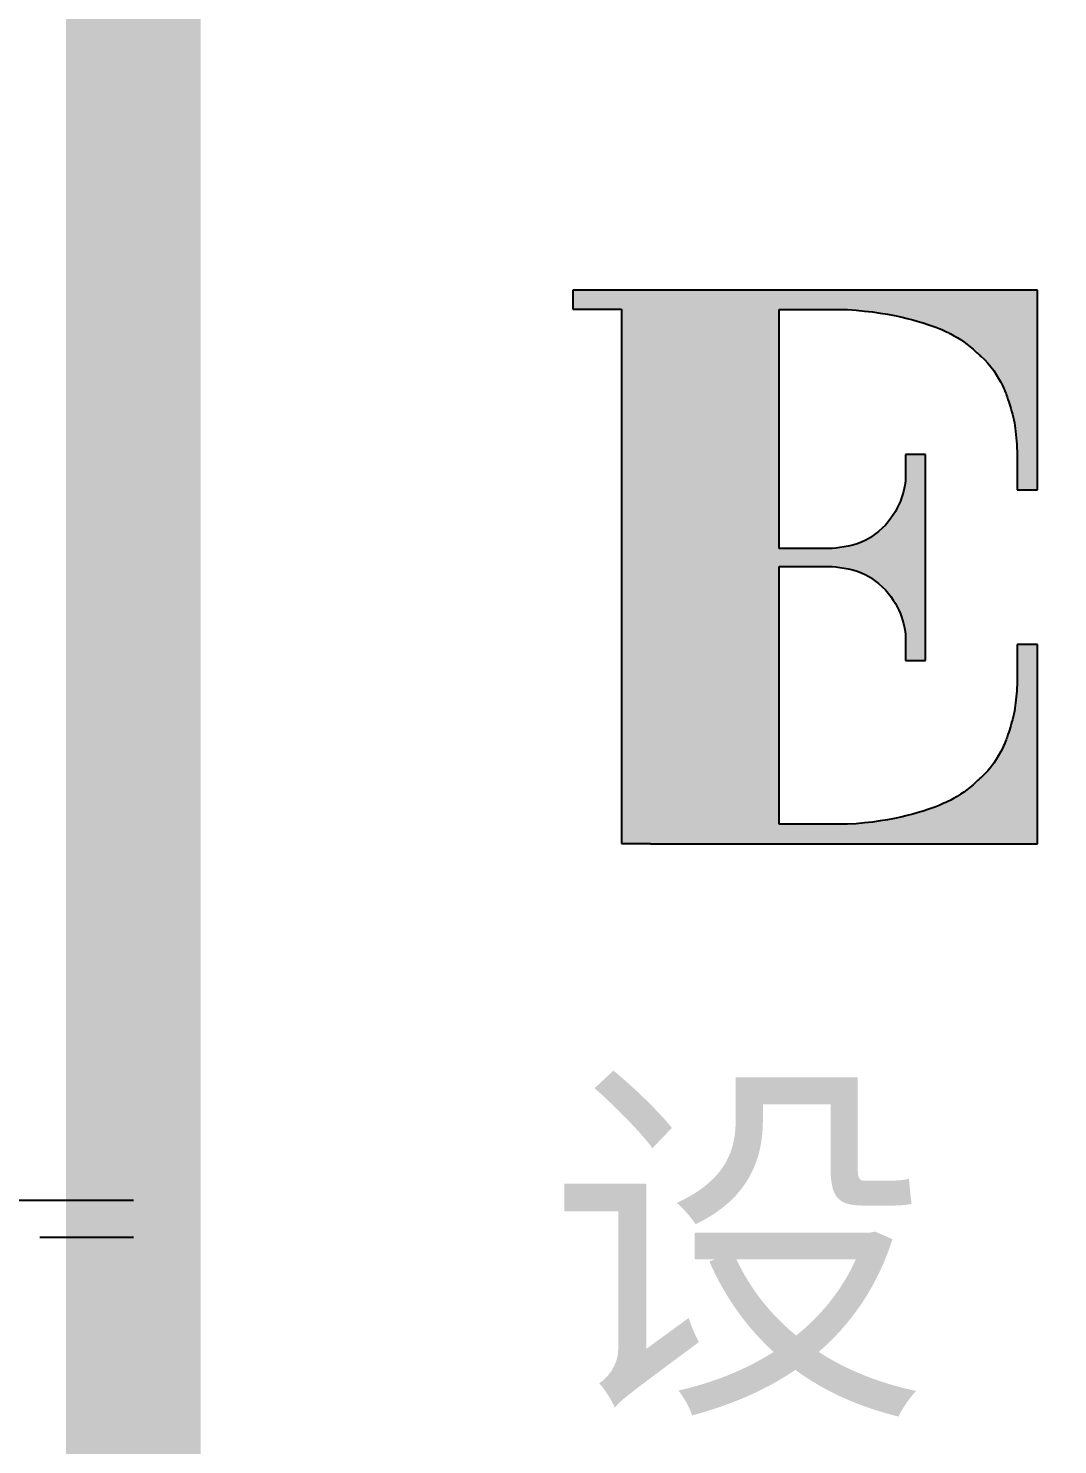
# Model space of a CAD drawing. Extents: x -8792 to 174344, y -43961 to 62816.
# Drawn here: x 99085.1 to 99222.8, y -8624.5 to -8435 of the extents above; entities that cross this region are included whole.
import ezdxf
from ezdxf.enums import TextEntityAlignment as Align
from ezdxf.xclip import XClip

# ---------------------------------------------------------------- set-up
doc = ezdxf.new("R2010")
doc.units = 0
doc.header["$LTSCALE"] = 50
doc.header["$XCLIPFRAME"] = 0
for name, pattern in [('DASH', [0.35, 0.25, -0.1]), ('DOT2', [0.125, 0, -0.125]), ('HIDDEN', [0.375, 0.25, -0.125])]:
    doc.linetypes.add(name, pattern=pattern)
for name, color, linetype in [('#虚线', 8, 'HIDDEN'), ('2017_11-sheet-LOGO$0$C-SHET-TTLB', 11, 'Continuous'), ('2017_11-sheet-R$0$C-SHET-TTLB', 11, 'Continuous'), ('A-FLOR-OTLN', 4, 'DOT2'), ('C-SHET-SHBD', 11, 'Continuous'), ('C-SHET-TTLB', 11, 'Continuous'), ('WA', 34, 'Continuous'), ('吊顶', 7, 'Continuous'), ('通-图框-文字', 4, 'Continuous')]:
    doc.layers.add(name, color=color, linetype=linetype)
doc.styles.add('2017_11-sheet-LOGO$0$黑体', font='')
doc.styles.add('XD-2008', font='xd-hzs.shx', dxfattribs={"width": 0.7, "bigfont": 'xd-hztxt.shx'})
doc.styles.add('XD2008', font='@1romans.shx', dxfattribs={"width": 0.7, "bigfont": '!hztxt.shx'})
doc.styles.get('2017_11-sheet-LOGO$0$黑体').set_extended_font_data('SimHei')

# ---------------------------------------------------------------- blocks, each defined once
blk = doc.blocks.new('A$Cbd8d7c8c')
at = {"layer": 'A-FLOR-OTLN', "color": 8}
blk.add_lwpolyline([(-22721.25, -15689.87), (-43719.42, -33393.16, 0.413756), (-43991.61, -36560.98, 0.189672), (122158.17, -126683.04, 0.414786), (124666.02, -124719.49), (133885.17, -48361.88, 0.379931), (116453.25, -23207.95, 0.236452)], format="xyb", dxfattribs=at)
at = {"layer": '吊顶', "const_width": 3}
blk.add_lwpolyline([(36525.16, -42886.24, 0.056654), (31389.8, -41079.32), (30859.09, -40957.78, -0.112536), (21289.45, -36343.72, -0.028917), (3039.01, -19971.01, 0.413532), (-633.62, -19953.38), (-31397.94, -50352.84, 0.414781), (-31416.33, -54033.31, 0.170492), (123964.28, -129414.71, 0.412564), (126841.18, -127143.22), (136317.5, -48655.55, 1.269195), (87076.8, -54393.32)], format="xyb", dxfattribs=at)
blk = doc.blocks.new('A$C72e0b4f3')
at = {"layer": '#虚线', "color": 8, "linetype": 'DASH'}
blk.add_line((5799.46, 340), (-1535.78, 340), dxfattribs=at)
at = {"layer": 'WA'}
blk.add_lwpolyline([(-1535.78, 345), (5799.46, 345), (5799.46, 185), (-1535.78, 185)], dxfattribs=at)
blk = doc.blocks.new('华东院_土建2018EcadiA3_2022_02-sheet-LOGO', base_point=(415.294, 161.488))
at = {"layer": '2017_11-sheet-LOGO$0$C-SHET-TTLB'}
h = blk.add_hatch(color=256, dxfattribs=at)
h.dxf.hatch_style = 2
edge = h.paths.add_edge_path()
edge.add_spline(control_points=[(343.92, 176.734), (343.92, 176.734), (343.92, 176.563), (343.92, 176.563), (343.92, 176.563), (344.352, 176.563), (344.352, 176.563), (344.352, 176.563), (344.352, 175.639), (344.352, 175.639), (344.352, 175.639), (344.352, 172.887), (344.352, 172.887), (344.352, 172.887), (344.352, 171.797), (344.352, 171.797), (344.352, 171.797), (344.612, 171.797), (344.612, 171.797), (344.612, 171.797), (344.612, 171.793), (344.612, 171.793), (344.612, 171.793), (345.765, 171.793), (345.765, 171.793), (345.765, 171.793), (348.061, 171.793), (348.061, 171.793), (348.061, 171.793), (348.061, 173.573), (348.061, 173.573), (348.061, 173.573), (347.882, 173.573), (347.882, 173.573), (347.882, 173.573), (347.882, 173.329), (347.882, 173.329), (347.882, 173.329), (347.881, 173.329), (347.881, 173.329), (347.881, 173.329), (347.881, 173.271), (347.881, 173.271), (347.881, 173.271), (347.881, 173.271), (347.881, 173.271), (347.881, 173.193), (347.875, 173.12), (347.866, 173.053), (347.862, 172.987), (347.845, 172.916), (347.824, 172.85), (347.817, 172.823), (347.809, 172.795), (347.799, 172.77), (347.794, 172.752), (347.789, 172.737), (347.782, 172.721), (347.773, 172.695), (347.763, 172.672), (347.752, 172.651), (347.709, 172.559), (347.646, 172.463), (347.556, 172.384), (347.553, 172.381), (347.55, 172.379), (347.547, 172.376), (347.536, 172.366), (347.526, 172.355), (347.514, 172.345), (347.445, 172.281), (347.367, 172.227), (347.283, 172.181), (347.283, 172.181), (347.28, 172.18), (347.276, 172.176), (347.273, 172.175), (347.271, 172.175), (347.269, 172.174), (347.256, 172.168), (347.236, 172.159), (347.21, 172.148), (347.082, 172.093), (346.79, 171.991), (346.368, 171.968), (346.368, 171.968), (345.765, 171.968), (345.765, 171.968), (345.765, 171.968), (345.76, 171.968), (345.76, 171.968), (345.76, 171.968), (345.76, 173.154), (345.76, 173.154), (345.76, 173.154), (345.76, 173.154), (345.76, 173.154), (345.76, 173.154), (345.76, 174.267), (345.76, 174.267), (345.76, 174.267), (346.231, 174.267), (346.231, 174.267), (346.316, 174.261), (346.431, 174.244), (346.531, 174.193), (346.759, 174.067), (346.844, 173.874), (346.874, 173.734), (346.876, 173.724), (346.878, 173.715), (346.879, 173.706), (346.884, 173.679), (346.886, 173.645), (346.886, 173.637), (346.886, 173.637), (346.886, 173.428), (346.886, 173.428), (346.886, 173.428), (347.003, 173.428), (347.003, 173.428), (347.003, 173.428), (347.003, 173.429), (347.003, 173.429), (347.003, 173.429), (347.063, 173.429), (347.063, 173.429), (347.063, 173.429), (347.063, 174.348), (347.063, 174.348), (347.063, 174.348), (347.063, 174.349), (347.063, 174.349), (347.063, 174.349), (347.063, 175.267), (347.063, 175.267), (347.063, 175.267), (347.003, 175.267), (347.003, 175.267), (347.003, 175.267), (347.003, 175.268), (347.003, 175.268), (347.003, 175.268), (346.886, 175.268), (346.886, 175.268), (346.886, 175.268), (346.886, 175.06), (346.886, 175.06), (346.886, 175.051), (346.884, 175.017), (346.879, 174.991), (346.878, 174.982), (346.876, 174.973), (346.874, 174.963), (346.844, 174.824), (346.759, 174.63), (346.531, 174.503), (346.431, 174.453), (346.316, 174.436), (346.231, 174.429), (346.231, 174.429), (345.76, 174.429), (345.76, 174.429), (345.76, 174.429), (345.76, 175.353), (345.76, 175.353), (345.76, 175.353), (345.76, 175.353), (345.76, 175.353), (345.76, 175.353), (345.76, 176.559), (345.76, 176.559), (345.76, 176.559), (345.761, 176.559), (345.761, 176.559), (345.761, 176.559), (345.761, 176.559), (345.761, 176.559), (345.761, 176.559), (346.203, 176.559), (346.203, 176.559), (346.203, 176.559), (346.368, 176.559), (346.368, 176.559), (346.79, 176.536), (347.082, 176.434), (347.21, 176.381), (347.236, 176.369), (347.256, 176.36), (347.269, 176.354), (347.271, 176.353), (347.273, 176.352), (347.276, 176.35), (347.28, 176.347), (347.283, 176.346), (347.283, 176.346), (347.367, 176.302), (347.445, 176.246), (347.514, 176.183), (347.526, 176.172), (347.536, 176.162), (347.547, 176.152), (347.55, 176.149), (347.553, 176.146), (347.556, 176.144), (347.646, 176.065), (347.709, 175.968), (347.752, 175.877), (347.763, 175.855), (347.773, 175.832), (347.782, 175.807), (347.789, 175.791), (347.794, 175.775), (347.799, 175.757), (347.809, 175.731), (347.817, 175.704), (347.824, 175.677), (347.845, 175.611), (347.862, 175.541), (347.866, 175.474), (347.876, 175.4), (347.882, 175.318), (347.881, 175.229), (347.881, 175.229), (347.881, 175.229), (347.881, 175.229), (347.881, 175.229), (347.881, 175.198), (347.881, 175.198), (347.881, 175.198), (347.882, 175.198), (347.882, 175.198), (347.882, 175.198), (347.882, 174.953), (347.882, 174.953), (347.882, 174.953), (348.061, 174.953), (348.061, 174.953), (348.061, 174.953), (348.061, 176.734), (348.061, 176.734), (348.061, 176.734), (345.761, 176.734), (345.761, 176.734), (345.761, 176.734), (343.92, 176.734), (343.92, 176.734)], knot_values=[0, 0, 0, 0, 1, 1, 1, 2, 2, 2, 3, 3, 3, 4, 4, 4, 5, 5, 5, 6, 6, 6, 7, 7, 7, 8, 8, 8, 9, 9, 9, 10, 10, 10, 11, 11, 11, 12, 12, 12, 13, 13, 13, 14, 14, 14, 15, 15, 15, 16, 16, 16, 17, 17, 17, 18, 18, 18, 19, 19, 19, 20, 20, 20, 21, 21, 21, 22, 22, 22, 23, 23, 23, 24, 24, 24, 25, 25, 25, 26, 26, 26, 27, 27, 27, 28, 28, 28, 29, 29, 29, 30, 30, 30, 31, 31, 31, 32, 32, 32, 33, 33, 33, 34, 34, 34, 35, 35, 35, 36, 36, 36, 37, 37, 37, 38, 38, 38, 39, 39, 39, 40, 40, 40, 41, 41, 41, 42, 42, 42, 43, 43, 43, 44, 44, 44, 45, 45, 45, 46, 46, 46, 47, 47, 47, 48, 48, 48, 49, 49, 49, 50, 50, 50, 51, 51, 51, 52, 52, 52, 53, 53, 53, 54, 54, 54, 55, 55, 55, 56, 56, 56, 57, 57, 57, 58, 58, 58, 59, 59, 59, 60, 60, 60, 61, 61, 61, 62, 62, 62, 63, 63, 63, 64, 64, 64, 65, 65, 65, 66, 66, 66, 67, 67, 67, 68, 68, 68, 69, 69, 69, 70, 70, 70, 71, 71, 71, 72, 72, 72, 73, 73, 73, 74, 74, 74, 75, 75, 75, 76, 76, 76, 77, 77, 77, 78, 78, 78, 79, 79, 79, 80, 80, 80, 81, 81, 81, 82, 82, 82, 82], degree=3, periodic=0)
for points in [[(343.92, 176.734), (343.92, 176.734), (343.92, 176.563), (343.92, 176.563)], [(345.761, 176.734), (345.761, 176.734), (343.92, 176.734), (343.92, 176.734)], [(348.061, 176.734), (348.061, 176.734), (345.761, 176.734), (345.761, 176.734)], [(348.061, 174.953), (348.061, 174.953), (348.061, 176.734), (348.061, 176.734)], [(343.92, 176.563), (343.92, 176.563), (344.352, 176.563), (344.352, 176.563)], [(344.352, 176.563), (344.352, 176.563), (344.352, 175.639), (344.352, 175.639)], [(345.76, 175.353), (345.76, 175.353), (345.76, 176.559), (345.76, 176.559)], [(345.76, 176.559), (345.76, 176.559), (345.761, 176.559), (345.761, 176.559)], [(345.761, 176.559), (345.761, 176.559), (345.761, 176.559), (345.761, 176.559)], [(345.761, 176.559), (345.761, 176.559), (346.203, 176.559), (346.203, 176.559)], [(346.203, 176.559), (346.203, 176.559), (346.368, 176.559), (346.368, 176.559)], [(346.368, 176.559), (346.79, 176.536), (347.082, 176.434), (347.21, 176.381)], [(347.21, 176.381), (347.236, 176.369), (347.256, 176.36), (347.269, 176.354)], [(347.269, 176.354), (347.271, 176.353), (347.273, 176.352), (347.276, 176.35)], [(347.276, 176.35), (347.28, 176.347), (347.283, 176.346), (347.283, 176.346)], [(347.283, 176.346), (347.367, 176.302), (347.445, 176.246), (347.514, 176.183)], [(347.514, 176.183), (347.526, 176.172), (347.536, 176.162), (347.547, 176.152)], [(347.547, 176.152), (347.55, 176.149), (347.553, 176.146), (347.556, 176.144)], [(347.556, 176.144), (347.646, 176.065), (347.709, 175.968), (347.752, 175.877)], [(347.752, 175.877), (347.763, 175.855), (347.773, 175.832), (347.782, 175.807)], [(347.782, 175.807), (347.789, 175.791), (347.794, 175.775), (347.799, 175.757)], [(347.799, 175.757), (347.809, 175.731), (347.817, 175.704), (347.824, 175.677)], [(344.352, 175.639), (344.352, 175.639), (344.352, 172.887), (344.352, 172.887)], [(347.824, 175.677), (347.845, 175.611), (347.862, 175.541), (347.866, 175.474)], [(347.866, 175.474), (347.876, 175.4), (347.882, 175.318), (347.881, 175.229)], [(345.76, 174.429), (345.76, 174.429), (345.76, 175.353), (345.76, 175.353)], [(345.76, 175.353), (345.76, 175.353), (345.76, 175.353), (345.76, 175.353)], [(347.003, 175.268), (347.003, 175.268), (346.886, 175.268), (346.886, 175.268)], [(346.886, 175.268), (346.886, 175.268), (346.886, 175.06), (346.886, 175.06)], [(347.003, 175.267), (347.003, 175.267), (347.003, 175.268), (347.003, 175.268)], [(347.063, 175.267), (347.063, 175.267), (347.003, 175.267), (347.003, 175.267)], [(347.063, 174.349), (347.063, 174.349), (347.063, 175.267), (347.063, 175.267)], [(347.881, 175.229), (347.881, 175.229), (347.881, 175.229), (347.881, 175.229)], [(347.881, 175.229), (347.881, 175.229), (347.881, 175.198), (347.881, 175.198)], [(347.881, 175.198), (347.881, 175.198), (347.882, 175.198), (347.882, 175.198)], [(347.882, 175.198), (347.882, 175.198), (347.882, 174.953), (347.882, 174.953)], [(346.879, 174.991), (346.878, 174.982), (346.876, 174.973), (346.874, 174.963)], [(346.886, 175.06), (346.886, 175.051), (346.884, 175.017), (346.879, 174.991)], [(346.874, 174.963), (346.844, 174.824), (346.759, 174.63), (346.531, 174.503)], [(347.882, 174.953), (347.882, 174.953), (348.061, 174.953), (348.061, 174.953)], [(346.531, 174.503), (346.431, 174.453), (346.316, 174.436), (346.231, 174.429)], [(346.231, 174.429), (346.231, 174.429), (345.76, 174.429), (345.76, 174.429)], [(345.76, 173.154), (345.76, 173.154), (345.76, 174.267), (345.76, 174.267)], [(345.76, 174.267), (345.76, 174.267), (346.231, 174.267), (346.231, 174.267)], [(346.231, 174.267), (346.316, 174.261), (346.431, 174.244), (346.531, 174.193)], [(347.063, 174.348), (347.063, 174.348), (347.063, 174.349), (347.063, 174.349)], [(347.063, 173.429), (347.063, 173.429), (347.063, 174.348), (347.063, 174.348)], [(346.531, 174.193), (346.759, 174.067), (346.844, 173.874), (346.874, 173.734)], [(346.874, 173.734), (346.876, 173.724), (346.878, 173.715), (346.879, 173.706)], [(346.879, 173.706), (346.884, 173.679), (346.886, 173.645), (346.886, 173.637)], [(346.886, 173.637), (346.886, 173.637), (346.886, 173.428), (346.886, 173.428)], [(348.061, 173.573), (348.061, 173.573), (347.882, 173.573), (347.882, 173.573)], [(347.882, 173.573), (347.882, 173.573), (347.882, 173.329), (347.882, 173.329)], [(348.061, 171.793), (348.061, 171.793), (348.061, 173.573), (348.061, 173.573)], [(346.886, 173.428), (346.886, 173.428), (347.003, 173.428), (347.003, 173.428)], [(347.003, 173.428), (347.003, 173.428), (347.003, 173.429), (347.003, 173.429)], [(347.003, 173.429), (347.003, 173.429), (347.063, 173.429), (347.063, 173.429)], [(347.881, 173.271), (347.881, 173.193), (347.875, 173.12), (347.866, 173.053)], [(347.882, 173.329), (347.882, 173.329), (347.881, 173.329), (347.881, 173.329)], [(347.881, 173.329), (347.881, 173.329), (347.881, 173.271), (347.881, 173.271)], [(347.881, 173.271), (347.881, 173.271), (347.881, 173.271), (347.881, 173.271)], [(345.76, 171.968), (345.76, 171.968), (345.76, 173.154), (345.76, 173.154)], [(345.76, 173.154), (345.76, 173.154), (345.76, 173.154), (345.76, 173.154)], [(347.866, 173.053), (347.862, 172.987), (347.845, 172.916), (347.824, 172.85)], [(344.352, 172.887), (344.352, 172.887), (344.352, 171.797), (344.352, 171.797)], [(347.824, 172.85), (347.817, 172.823), (347.809, 172.795), (347.799, 172.77)], [(347.782, 172.721), (347.773, 172.695), (347.763, 172.672), (347.752, 172.651)], [(347.799, 172.77), (347.794, 172.752), (347.789, 172.737), (347.782, 172.721)], [(347.752, 172.651), (347.709, 172.559), (347.646, 172.463), (347.556, 172.384)], [(347.514, 172.345), (347.445, 172.281), (347.367, 172.227), (347.283, 172.181)], [(347.547, 172.376), (347.536, 172.366), (347.526, 172.355), (347.514, 172.345)], [(347.556, 172.384), (347.553, 172.381), (347.55, 172.379), (347.547, 172.376)], [(347.21, 172.148), (347.082, 172.093), (346.79, 171.991), (346.368, 171.968)], [(347.269, 172.174), (347.256, 172.168), (347.236, 172.159), (347.21, 172.148)], [(347.276, 172.176), (347.273, 172.175), (347.271, 172.175), (347.269, 172.174)], [(347.283, 172.181), (347.283, 172.181), (347.28, 172.18), (347.276, 172.176)], [(345.765, 171.968), (345.765, 171.968), (345.76, 171.968), (345.76, 171.968)], [(346.368, 171.968), (346.368, 171.968), (345.765, 171.968), (345.765, 171.968)], [(344.352, 171.797), (344.352, 171.797), (344.612, 171.797), (344.612, 171.797)], [(344.612, 171.797), (344.612, 171.797), (344.612, 171.793), (344.612, 171.793)], [(344.612, 171.793), (344.612, 171.793), (345.765, 171.793), (345.765, 171.793)], [(345.765, 171.793), (345.765, 171.793), (348.061, 171.793), (348.061, 171.793)]]:
    blk.add_open_spline(points, degree=3, dxfattribs=at)
at = {"layer": '2017_11-sheet-LOGO$0$C-SHET-TTLB', "style": '2017_11-sheet-LOGO$0$黑体'}
blk.add_text('设', height=2.5, dxfattribs=at).set_placement((343.697, 166.968))
blk = doc.blocks.new('华东院_土建2018EcadiA3_2021_06-sheet-R', base_point=(415, 5))
at = {"layer": '2017_11-sheet-R$0$C-SHET-TTLB'}
blk.add_blockref('华东院_土建2018EcadiA3_2022_02-sheet-LOGO', (415.294, 161.488), dxfattribs=at)
blk = doc.blocks.new('A$Ce60f285c')
at = {"layer": 'C-SHET-TTLB'}
blk.add_lwpolyline([(345, 297, 1.2, 1.2, 0), (345, 10.011, 0.9, 0.9, 0)], format="xyseb", dxfattribs=at)
blk.add_blockref('华东院_土建2018EcadiA3_2021_06-sheet-R', (420, 10), dxfattribs=at)
at = {"layer": 'C-SHET-SHBD', "style": 'XD2008', "width": 0.7}
for tag, p in [('审定人', (345.736, 128.403)), ('设总', (345.736, 118.195)), ('审核人', (345.736, 107.963)), ('专业负责人', (345.736, 97.755)), ('校对人', (345.736, 87.546)), ('设计人', (345.736, 77.639))]:
    blk.add_attdef(tag, p, '', height=2.8, dxfattribs=at)
for tag, p in [('阶段', (404.414, 27.046)), ('工程编号', (368.416, 27.046)), ('专业', (404.414, 19.691))]:
    blk.add_attdef(tag, text='', height=3.5, dxfattribs=at).set_placement(p, align=Align.MIDDLE_CENTER)
at = {"layer": 'C-SHET-SHBD', "style": 'XD2008', "width": 0.7, "flags": 1}
blk.add_attdef('日期', text='', height=3.5, dxfattribs=at).set_placement((368.416, 13.426), align=Align.MIDDLE_CENTER)
at = {"layer": '通-图框-文字', "style": 'XD-2008', "width": 0.7}
for tag, p in [('建设单位', (383.408, 70.61)), ('项目名称', (383.282, 58.428))]:
    blk.add_attdef(tag, text='', height=5, dxfattribs=at).set_placement(p, align=Align.MIDDLE_CENTER)
blk = doc.blocks.new('A$C6049850a')
at = {"ltscale": 10}
blk.add_blockref('A$Ce60f285c', (0, 0), dxfattribs=at)

msp = doc.modelspace()

# ---------------------------------------------------------------- block references
at = {"ltscale": 10}
ref = msp.add_blockref('A$Cbd8d7c8c', (-20242.468, 78224.561), dxfattribs=at)
XClip(ref).set_block_clipping_path([(33737.5024453482, -58253.8739175466), (58527.5008306247, -28195.842069268)])
ref = msp.add_blockref('A$Cbd8d7c8c', (22321.982, 94074.685), dxfattribs=at)
XClip(ref).set_block_clipping_path([(76291.0063025201, -72283.9918497168), (103268.9259821397, -47877.3086105986)])
ref = msp.add_blockref('A$C72e0b4f3', (97033.054, -8936.81), dxfattribs=at)
XClip(ref).set_block_clipping_path([(-2823.889841313, -2118.0011099379), (-254.0148247246, 1437.8975418743)])
ref = msp.add_blockref('A$C72e0b4f3', (95985.923, -8936.81), dxfattribs=at)
XClip(ref).set_block_clipping_path([(851.7057187119, -2109.0685101723), (3113.2405753451, 1437.8975418743)])

# ---------------------------------------------------------------- next in the draw order: block references
at = {"ltscale": 10, "xscale": 15, "yscale": 15, "zscale": 15}
msp.add_blockref('A$C6049850a', (93924.164, -11196.044), dxfattribs=at)

doc.saveas('drawing.dxf')
